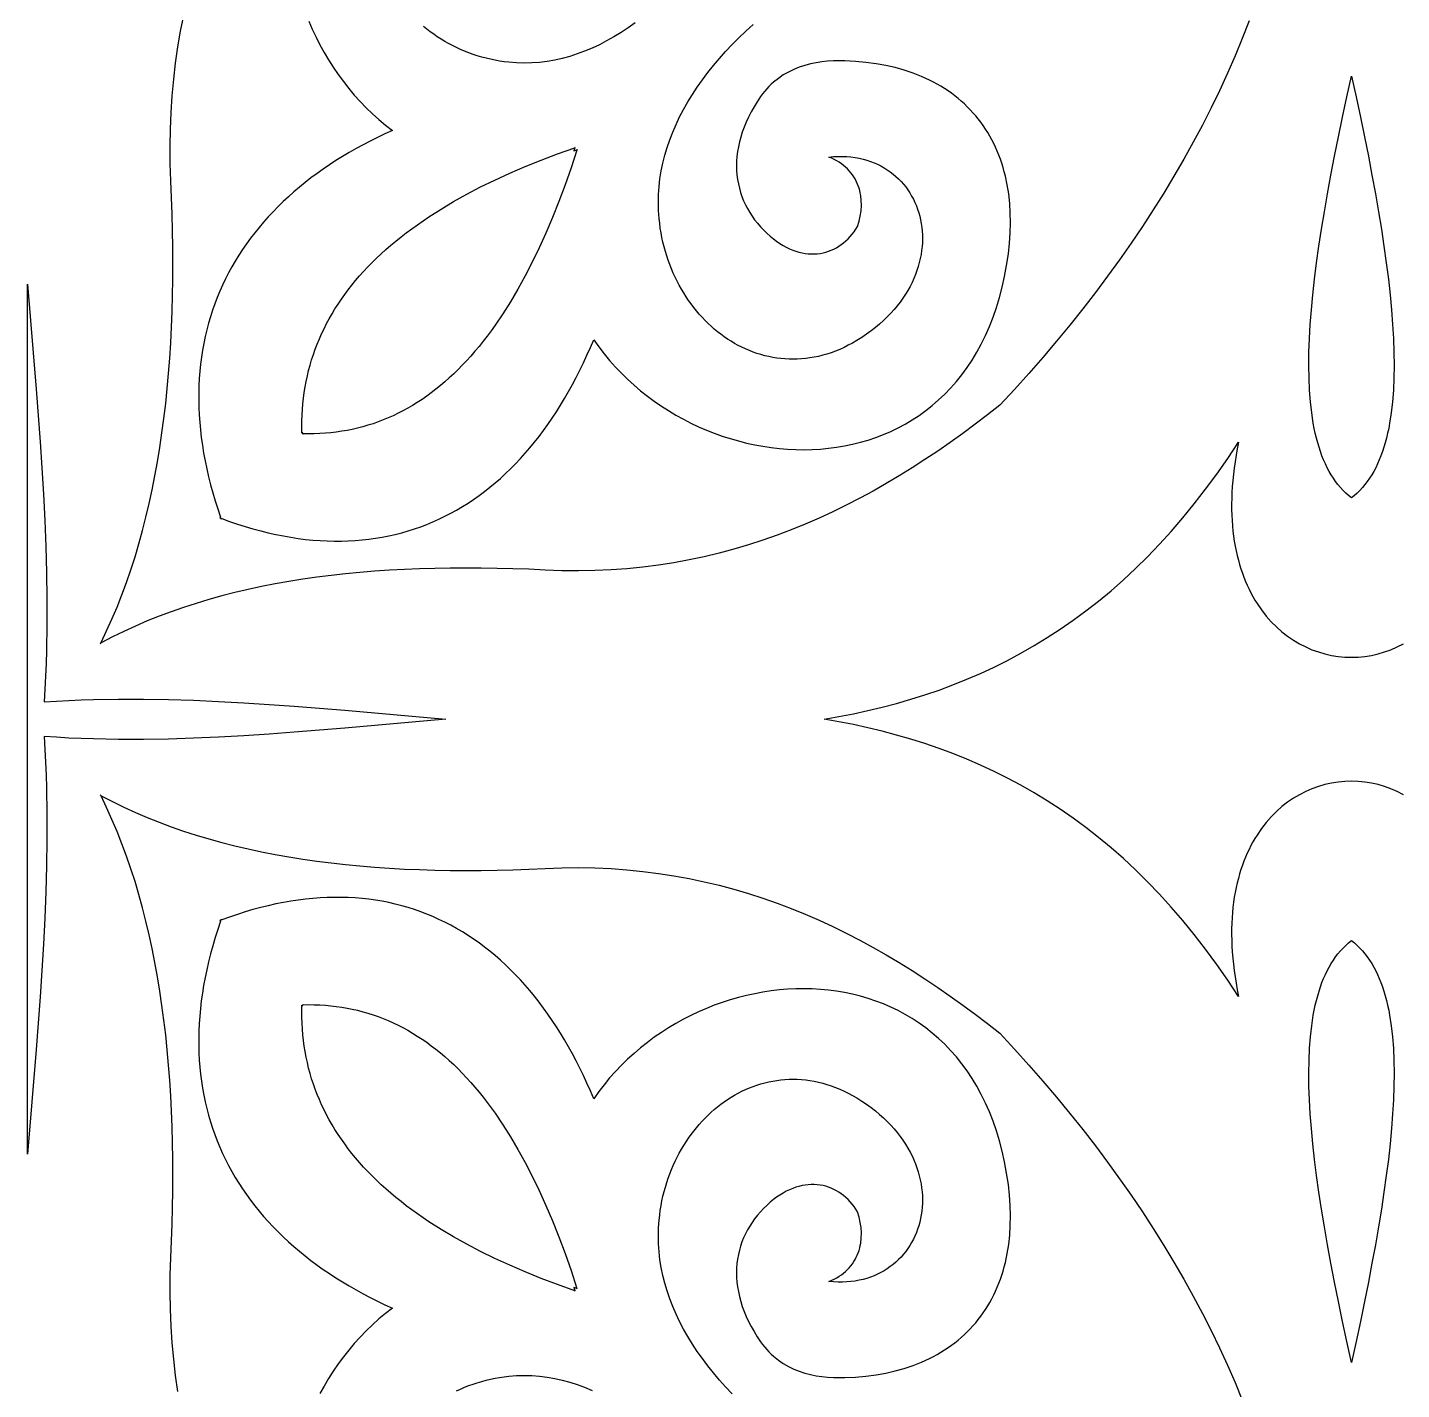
# Model space of a CAD drawing. Extents: x -375 to 375, y -1025 to 1025.
# Drawn here: x -275 to -197.2, y 586.3 to 663.4 of the extents above; entities that cross this region are included whole.
import ezdxf

# ---------------------------------------------------------------- set-up
doc = ezdxf.new("R2010")
doc.units = 0
doc.layers.add('LAYER_1', color=18, linetype='CONTINUOUS')

msp = doc.modelspace()

# ---------------------------------------------------------------- linework, layer by layer
at = {"layer": 'LAYER_1'}
for points in [[(-205.794, 663.817), (-206.183, 662.82), (-206.594, 661.827), (-207.026, 660.84), (-207.479, 659.857), (-207.953, 658.878), (-208.447, 657.905), (-208.962, 656.936), (-209.498, 655.971), (-210.053, 655.011), (-210.63, 654.056), (-211.226, 653.105), (-211.843, 652.158), (-212.48, 651.216), (-213.136, 650.278), (-213.812, 649.345), (-214.508, 648.416), (-215.224, 647.491), (-215.959, 646.571), (-216.714, 645.655), (-217.487, 644.743), (-218.28, 643.835), (-219.092, 642.931), (-219.923, 642.032), (-220.615, 641.488), (-221.313, 640.956), (-222.016, 640.436), (-222.724, 639.928), (-223.438, 639.432), (-224.159, 638.95), (-224.885, 638.482), (-225.618, 638.028), (-226.357, 637.589), (-227.103, 637.165), (-227.856, 636.757), (-228.617, 636.365), (-229.385, 635.99), (-230.16, 635.632), (-230.944, 635.292), (-231.735, 634.97), (-232.535, 634.667), (-233.344, 634.382), (-234.161, 634.118), (-234.987, 633.874), (-235.822, 633.65), (-236.667, 633.447), (-237.521, 633.267), (-238.386, 633.108), (-239.26, 632.972), (-240.144, 632.859), (-241.039, 632.769), (-241.945, 632.704), (-242.861, 632.663), (-243.789, 632.647), (-244.728, 632.657), (-245.678, 632.693), (-246.592, 632.735), (-247.499, 632.767), (-248.399, 632.79), (-249.293, 632.804), (-250.179, 632.809), (-251.058, 632.803), (-251.929, 632.788), (-252.793, 632.762), (-253.649, 632.726), (-254.497, 632.68), (-255.337, 632.623), (-256.168, 632.555), (-256.991, 632.475), (-257.806, 632.384), (-258.612, 632.282), (-259.409, 632.168), (-260.197, 632.042), (-260.976, 631.904), (-261.745, 631.753), (-262.505, 631.59), (-263.256, 631.414), (-263.996, 631.225), (-264.727, 631.022), (-265.447, 630.807), (-266.157, 630.577), (-266.856, 630.334), (-267.545, 630.077), (-268.223, 629.806), (-268.89, 629.52), (-269.546, 629.22), (-270.191, 628.905), (-270.825, 628.575), (-270.88, 628.515), (-270.871, 628.535), (-270.891, 628.526), (-270.833, 628.584), (-270.516, 629.243), (-270.213, 629.914), (-269.925, 630.597), (-269.65, 631.291), (-269.389, 631.996), (-269.142, 632.713), (-268.909, 633.441), (-268.688, 634.179), (-268.481, 634.929), (-268.287, 635.689), (-268.105, 636.459), (-267.936, 637.24), (-267.779, 638.03), (-267.634, 638.831), (-267.501, 639.641), (-267.38, 640.461), (-267.27, 641.29), (-267.172, 642.128), (-267.085, 642.976), (-267.008, 643.832), (-266.943, 644.698), (-266.888, 645.571), (-266.843, 646.454), (-266.809, 647.344), (-266.784, 648.243), (-266.769, 649.149), (-266.764, 650.063), (-266.769, 650.985), (-266.782, 651.915), (-266.804, 652.851), (-266.836, 653.795), (-266.875, 654.745), (-266.91, 655.734), (-266.919, 656.711), (-266.904, 657.676), (-266.865, 658.63), (-266.802, 659.572), (-266.716, 660.503), (-266.607, 661.423), (-266.477, 662.333), (-266.324, 663.232), (-266.15, 664.121)], [(-259.065, 663.796), (-258.868, 663.342), (-258.656, 662.895), (-258.431, 662.455), (-258.193, 662.022), (-257.941, 661.597), (-257.676, 661.18), (-257.397, 660.773), (-257.106, 660.375), (-256.802, 659.988), (-256.486, 659.611), (-256.156, 659.246), (-255.815, 658.892), (-255.461, 658.551), (-255.095, 658.223), (-254.717, 657.909), (-254.328, 657.608), (-254.755, 657.413), (-255.175, 657.212), (-255.587, 657.005), (-255.991, 656.794), (-256.388, 656.577), (-256.776, 656.354), (-257.157, 656.127), (-257.53, 655.894), (-257.894, 655.656), (-258.251, 655.413), (-258.599, 655.165), (-258.94, 654.912), (-259.272, 654.654), (-259.595, 654.391), (-259.911, 654.122), (-260.218, 653.849), (-260.516, 653.571), (-260.806, 653.289), (-261.088, 653.001), (-261.361, 652.709), (-261.625, 652.412), (-261.88, 652.11), (-262.127, 651.804), (-262.365, 651.493), (-262.594, 651.177), (-262.814, 650.857), (-263.026, 650.532), (-263.228, 650.203), (-263.421, 649.869), (-263.605, 649.532), (-263.78, 649.189), (-263.946, 648.843), (-264.102, 648.492), (-264.249, 648.136), (-264.387, 647.777), (-264.515, 647.414), (-264.634, 647.046), (-264.743, 646.674), (-264.843, 646.298), (-264.933, 645.918), (-265.013, 645.534), (-265.084, 645.147), (-265.144, 644.755), (-265.195, 644.359), (-265.236, 643.96), (-265.268, 643.556), (-265.289, 643.149), (-265.3, 642.739), (-265.301, 642.324), (-265.292, 641.906), (-265.272, 641.484), (-265.243, 641.059), (-265.203, 640.63), (-265.152, 640.198), (-265.092, 639.762), (-265.021, 639.322), (-264.939, 638.88), (-264.847, 638.434), (-264.744, 637.984), (-264.63, 637.531), (-264.506, 637.075), (-264.371, 636.616), (-264.225, 636.154), (-264.068, 635.688), (-264.108, 635.647), (-264.09, 635.647), (-264.079, 635.646), (-264.069, 635.653), (-264.065, 635.641), (-264.053, 635.637), (-264.06, 635.627), (-264.06, 635.622), (-264.055, 635.621), (-264.045, 635.629), (-264.042, 635.617), (-264.03, 635.612), (-264.037, 635.602), (-264.036, 635.59), (-264.036, 635.571), (-263.996, 635.613), (-263.549, 635.45), (-263.104, 635.298), (-262.663, 635.158), (-262.225, 635.029), (-261.789, 634.911), (-261.357, 634.803), (-260.929, 634.708), (-260.503, 634.623), (-260.081, 634.549), (-259.662, 634.485), (-259.246, 634.433), (-258.834, 634.392), (-258.425, 634.361), (-258.02, 634.341), (-257.618, 634.331), (-257.22, 634.332), (-256.825, 634.344), (-256.434, 634.366), (-256.046, 634.398), (-255.662, 634.441), (-255.282, 634.494), (-254.905, 634.557), (-254.532, 634.63), (-254.163, 634.714), (-253.798, 634.808), (-253.437, 634.911), (-253.08, 635.025), (-252.726, 635.148), (-252.377, 635.282), (-252.031, 635.425), (-251.69, 635.578), (-251.353, 635.741), (-251.019, 635.913), (-250.69, 636.095), (-250.366, 636.286), (-250.045, 636.487), (-249.729, 636.698), (-249.417, 636.918), (-249.109, 637.147), (-248.806, 637.385), (-248.507, 637.633), (-248.212, 637.889), (-247.922, 638.155), (-247.637, 638.43), (-247.356, 638.714), (-247.079, 639.007), (-246.807, 639.308), (-246.54, 639.619), (-246.278, 639.938), (-246.02, 640.266), (-245.767, 640.603), (-245.519, 640.949), (-245.276, 641.302), (-245.037, 641.665), (-244.803, 642.036), (-244.575, 642.415), (-244.351, 642.803), (-244.132, 643.199), (-243.919, 643.603), (-243.71, 644.016), (-243.507, 644.436), (-243.308, 644.865), (-243.115, 645.301), (-242.927, 645.746), (-242.639, 645.341), (-242.336, 644.948), (-242.021, 644.567), (-241.693, 644.199), (-241.353, 643.844), (-241.002, 643.501), (-240.64, 643.172), (-240.267, 642.856), (-239.885, 642.553), (-239.494, 642.263), (-239.093, 641.987), (-238.685, 641.725), (-238.269, 641.477), (-237.846, 641.243), (-237.416, 641.023), (-236.98, 640.817), (-236.538, 640.626), (-236.092, 640.45), (-235.641, 640.288), (-235.187, 640.141), (-234.728, 640.009), (-234.267, 639.892), (-233.804, 639.791), (-233.339, 639.705), (-232.873, 639.635), (-232.406, 639.58), (-231.939, 639.542), (-231.472, 639.519), (-231.006, 639.513), (-230.542, 639.523), (-230.079, 639.549), (-229.62, 639.592), (-229.163, 639.652), (-228.709, 639.729), (-228.26, 639.822), (-227.816, 639.933), (-227.377, 640.062), (-226.943, 640.208), (-226.516, 640.371), (-226.095, 640.552), (-225.682, 640.751), (-225.277, 640.969), (-224.88, 641.204), (-224.492, 641.458), (-224.113, 641.73), (-223.745, 642.021), (-223.387, 642.331), (-223.04, 642.659), (-222.705, 643.007), (-222.382, 643.374), (-222.072, 643.76), (-221.775, 644.166), (-221.491, 644.591), (-221.222, 645.036), (-220.968, 645.501), (-220.729, 645.987), (-220.506, 646.492), (-220.3, 647.018), (-220.11, 647.564), (-219.938, 648.131), (-219.784, 648.719), (-219.649, 649.327), (-219.533, 649.957), (-219.436, 650.608), (-219.371, 651.208), (-219.33, 651.795), (-219.315, 652.368), (-219.325, 652.928), (-219.359, 653.473), (-219.417, 654.004), (-219.5, 654.52), (-219.606, 655.021), (-219.668, 655.265), (-219.736, 655.506), (-219.81, 655.742), (-219.889, 655.975), (-219.975, 656.203), (-220.066, 656.427), (-220.163, 656.647), (-220.265, 656.863), (-220.373, 657.075), (-220.487, 657.282), (-220.607, 657.485), (-220.732, 657.684), (-220.862, 657.878), (-220.998, 658.068), (-221.14, 658.253), (-221.287, 658.434), (-221.439, 658.61), (-221.597, 658.781), (-221.76, 658.948), (-221.929, 659.11), (-222.103, 659.267), (-222.282, 659.42), (-222.467, 659.567), (-222.656, 659.71), (-222.851, 659.847), (-223.051, 659.98), (-223.256, 660.107), (-223.466, 660.23), (-223.682, 660.347), (-223.902, 660.459), (-224.358, 660.668), (-224.833, 660.855), (-225.329, 661.021), (-225.843, 661.165), (-226.377, 661.287), (-226.93, 661.385), (-227.501, 661.461), (-228.09, 661.514), (-228.698, 661.543), (-229.023, 661.549), (-229.349, 661.542), (-229.676, 661.523), (-230.003, 661.488), (-230.329, 661.439), (-230.652, 661.372), (-230.971, 661.287), (-231.285, 661.184), (-231.593, 661.06), (-231.893, 660.914), (-232.184, 660.746), (-232.466, 660.554), (-232.737, 660.337), (-232.868, 660.218), (-232.995, 660.093), (-233.12, 659.962), (-233.24, 659.823), (-233.357, 659.677), (-233.471, 659.524), (-233.665, 659.232), (-233.844, 658.942), (-234.007, 658.653), (-234.155, 658.365), (-234.288, 658.079), (-234.406, 657.794), (-234.509, 657.511), (-234.597, 657.231), (-234.672, 656.952), (-234.732, 656.676), (-234.778, 656.402), (-234.811, 656.132), (-234.83, 655.864), (-234.836, 655.6), (-234.829, 655.339), (-234.809, 655.081), (-234.777, 654.828), (-234.732, 654.578), (-234.675, 654.333), (-234.606, 654.091), (-234.525, 653.855), (-234.433, 653.623), (-234.33, 653.397), (-234.215, 653.175), (-234.09, 652.959), (-233.954, 652.748), (-233.807, 652.543), (-233.65, 652.344), (-233.483, 652.151), (-233.307, 651.965), (-233.12, 651.785), (-232.925, 651.611), (-232.743, 651.462), (-232.561, 651.326), (-232.379, 651.202), (-232.197, 651.09), (-232.016, 650.991), (-231.835, 650.903), (-231.654, 650.827), (-231.475, 650.762), (-231.296, 650.709), (-231.12, 650.667), (-230.944, 650.635), (-230.77, 650.615), (-230.599, 650.605), (-230.429, 650.605), (-230.262, 650.615), (-230.097, 650.636), (-229.935, 650.666), (-229.777, 650.706), (-229.621, 650.755), (-229.469, 650.813), (-229.32, 650.88), (-229.175, 650.956), (-229.034, 651.041), (-228.898, 651.134), (-228.766, 651.235), (-228.638, 651.344), (-228.516, 651.462), (-228.398, 651.586), (-228.286, 651.719), (-228.179, 651.858), (-228.078, 652.005), (-227.982, 652.158), (-227.891, 652.454), (-227.823, 652.752), (-227.779, 653.05), (-227.761, 653.345), (-227.768, 653.636), (-227.8, 653.922), (-227.825, 654.062), (-227.858, 654.201), (-227.896, 654.337), (-227.942, 654.47), (-227.994, 654.601), (-228.052, 654.729), (-228.118, 654.854), (-228.19, 654.976), (-228.269, 655.094), (-228.355, 655.208), (-228.448, 655.318), (-228.547, 655.425), (-228.654, 655.526), (-228.768, 655.623), (-228.889, 655.716), (-229.017, 655.803), (-229.152, 655.885), (-229.294, 655.961), (-229.444, 656.032), (-229.601, 656.097), (-229.34, 656.12), (-229.085, 656.132), (-228.835, 656.133), (-228.59, 656.123), (-228.352, 656.103), (-228.118, 656.072), (-227.891, 656.031), (-227.67, 655.981), (-227.454, 655.921), (-227.245, 655.852), (-227.042, 655.774), (-226.845, 655.687), (-226.655, 655.592), (-226.471, 655.489), (-226.294, 655.378), (-226.124, 655.259), (-225.96, 655.132), (-225.804, 654.999), (-225.655, 654.859), (-225.513, 654.712), (-225.378, 654.559), (-225.25, 654.4), (-225.131, 654.235), (-225.018, 654.064), (-224.914, 653.888), (-224.817, 653.708), (-224.728, 653.522), (-224.648, 653.332), (-224.575, 653.137), (-224.511, 652.939), (-224.455, 652.737), (-224.408, 652.532), (-224.369, 652.323), (-224.339, 652.111), (-224.318, 651.897), (-224.306, 651.68), (-224.302, 651.461), (-224.308, 651.241), (-224.323, 651.018), (-224.348, 650.795), (-224.382, 650.57), (-224.425, 650.344), (-224.479, 650.118), (-224.541, 649.891), (-224.614, 649.665), (-224.697, 649.438), (-224.79, 649.213), (-224.893, 648.987), (-225.007, 648.763), (-225.131, 648.54), (-225.265, 648.319), (-225.41, 648.099), (-225.566, 647.882), (-225.733, 647.666), (-225.91, 647.454), (-226.099, 647.244), (-226.299, 647.037), (-226.51, 646.834), (-226.733, 646.634), (-226.967, 646.438), (-227.212, 646.246), (-227.47, 646.059), (-227.739, 645.876), (-228.02, 645.698), (-228.261, 645.558), (-228.503, 645.428), (-228.745, 645.309), (-228.987, 645.2), (-229.229, 645.101), (-229.471, 645.011), (-229.713, 644.932), (-229.954, 644.862), (-230.195, 644.802), (-230.436, 644.752), (-230.675, 644.711), (-230.914, 644.679), (-231.153, 644.656), (-231.39, 644.642), (-231.626, 644.637), (-231.86, 644.64), (-232.093, 644.653), (-232.325, 644.673), (-232.555, 644.702), (-232.783, 644.739), (-233.009, 644.785), (-233.234, 644.838), (-233.456, 644.899), (-233.676, 644.968), (-233.893, 645.044), (-234.108, 645.128), (-234.321, 645.22), (-234.53, 645.318), (-234.737, 645.424), (-234.941, 645.536), (-235.141, 645.656), (-235.339, 645.782), (-235.533, 645.914), (-235.723, 646.053), (-235.91, 646.199), (-236.094, 646.351), (-236.273, 646.508), (-236.448, 646.672), (-236.62, 646.842), (-236.787, 647.017), (-236.95, 647.198), (-237.108, 647.384), (-237.262, 647.576), (-237.411, 647.773), (-237.555, 647.975), (-237.694, 648.182), (-237.828, 648.394), (-237.957, 648.611), (-238.081, 648.832), (-238.199, 649.057), (-238.312, 649.287), (-238.419, 649.522), (-238.52, 649.76), (-238.616, 650.002), (-238.705, 650.248), (-238.788, 650.498), (-238.865, 650.751), (-238.936, 651.008), (-239, 651.269), (-239.057, 651.532), (-239.107, 651.799), (-239.151, 652.068), (-239.188, 652.341), (-239.217, 652.616), (-239.251, 653.068), (-239.263, 653.519), (-239.253, 653.969), (-239.223, 654.418), (-239.172, 654.866), (-239.1, 655.312), (-239.008, 655.756), (-238.897, 656.198), (-238.766, 656.638), (-238.616, 657.076), (-238.448, 657.511), (-238.261, 657.944), (-238.056, 658.374), (-237.833, 658.8), (-237.593, 659.223), (-237.336, 659.643), (-237.062, 660.059), (-236.771, 660.471), (-236.465, 660.879), (-236.143, 661.283), (-235.806, 661.682), (-235.453, 662.077), (-235.086, 662.467), (-234.705, 662.852), (-234.309, 663.231), (-233.9, 663.606)], [(-240.571, 663.71), (-240.971, 663.425), (-241.375, 663.158), (-241.781, 662.908), (-242.191, 662.676), (-242.604, 662.463), (-243.02, 662.268), (-243.438, 662.093), (-243.859, 661.937), (-244.282, 661.801), (-244.707, 661.685), (-245.134, 661.59), (-245.563, 661.515), (-245.993, 661.462), (-246.425, 661.43), (-246.858, 661.42), (-247.291, 661.433), (-247.726, 661.468), (-247.99, 661.499), (-248.252, 661.537), (-248.511, 661.582), (-248.767, 661.635), (-249.02, 661.694), (-249.271, 661.761), (-249.518, 661.834), (-249.761, 661.914), (-250.001, 662.001), (-250.238, 662.094), (-250.471, 662.193), (-250.7, 662.298), (-250.925, 662.409), (-251.146, 662.527), (-251.363, 662.65), (-251.575, 662.779), (-251.784, 662.913), (-251.987, 663.052), (-252.186, 663.197), (-252.38, 663.347), (-252.57, 663.502)], [(-197.058, 619.964), (-197.407, 620.143), (-197.764, 620.297), (-198.127, 620.428), (-198.495, 620.536), (-198.868, 620.619), (-199.243, 620.679), (-199.621, 620.714), (-200, 620.726), (-200.379, 620.714), (-200.757, 620.679), (-201.132, 620.619), (-201.505, 620.536), (-201.873, 620.428), (-202.236, 620.297), (-202.593, 620.143), (-202.942, 619.964), (-203.283, 619.761), (-203.614, 619.535), (-203.935, 619.285), (-204.245, 619.011), (-204.542, 618.713), (-204.825, 618.392), (-205.093, 618.046), (-205.346, 617.677), (-205.466, 617.484), (-205.582, 617.284), (-205.694, 617.079), (-205.8, 616.867), (-205.902, 616.65), (-206, 616.427), (-206.092, 616.197), (-206.179, 615.962), (-206.261, 615.721), (-206.337, 615.474), (-206.408, 615.221), (-206.474, 614.962), (-206.533, 614.696), (-206.587, 614.426), (-206.635, 614.149), (-206.676, 613.866), (-206.711, 613.577), (-206.74, 613.282), (-206.762, 612.981), (-206.778, 612.675), (-206.787, 612.362), (-206.788, 612.043), (-206.783, 611.719), (-206.771, 611.388), (-206.751, 611.051), (-206.724, 610.709), (-206.689, 610.361), (-206.646, 610.006), (-206.595, 609.646), (-206.537, 609.28), (-206.47, 608.907), (-206.395, 608.529), (-207.008, 609.456), (-207.63, 610.35), (-208.261, 611.21), (-208.901, 612.037), (-209.55, 612.832), (-210.207, 613.595), (-210.873, 614.327), (-211.548, 615.029), (-212.231, 615.701), (-212.922, 616.343), (-213.621, 616.957), (-214.327, 617.543), (-215.042, 618.101), (-215.764, 618.632), (-216.493, 619.136), (-217.23, 619.615), (-217.973, 620.068), (-218.724, 620.497), (-219.481, 620.902), (-220.245, 621.283), (-221.015, 621.642), (-221.792, 621.978), (-222.575, 622.292), (-223.364, 622.585), (-224.159, 622.857), (-224.96, 623.11), (-225.766, 623.343), (-226.578, 623.557), (-227.395, 623.753), (-228.217, 623.932), (-229.044, 624.093), (-229.876, 624.239), (-229.044, 624.385), (-228.217, 624.546), (-227.395, 624.725), (-226.578, 624.921), (-225.766, 625.135), (-224.96, 625.368), (-224.159, 625.621), (-223.364, 625.893), (-222.575, 626.186), (-221.792, 626.501), (-221.015, 626.837), (-220.245, 627.195), (-219.481, 627.576), (-218.724, 627.981), (-217.973, 628.41), (-217.23, 628.863), (-216.493, 629.342), (-215.764, 629.847), (-215.042, 630.378), (-214.327, 630.936), (-213.621, 631.521), (-212.922, 632.135), (-212.231, 632.777), (-211.548, 633.449), (-210.873, 634.151), (-210.207, 634.883), (-209.55, 635.646), (-208.901, 636.441), (-208.261, 637.268), (-207.63, 638.128), (-207.008, 639.022), (-206.395, 639.949), (-206.47, 639.571), (-206.537, 639.199), (-206.595, 638.832), (-206.646, 638.472), (-206.689, 638.118), (-206.724, 637.769), (-206.751, 637.427), (-206.771, 637.09), (-206.783, 636.76), (-206.788, 636.435), (-206.787, 636.116), (-206.778, 635.804), (-206.762, 635.497), (-206.74, 635.196), (-206.711, 634.901), (-206.676, 634.612), (-206.635, 634.33), (-206.587, 634.053), (-206.533, 633.782), (-206.474, 633.517), (-206.408, 633.258), (-206.337, 633.004), (-206.261, 632.757), (-206.179, 632.516), (-206.092, 632.281), (-206, 632.052), (-205.902, 631.828), (-205.8, 631.611), (-205.694, 631.399), (-205.582, 631.194), (-205.466, 630.994), (-205.346, 630.801), (-205.093, 630.432), (-204.825, 630.086), (-204.542, 629.765), (-204.245, 629.467), (-203.935, 629.193), (-203.614, 628.943), (-203.283, 628.717), (-202.942, 628.514), (-202.593, 628.336), (-202.236, 628.181), (-201.873, 628.05), (-201.505, 627.943), (-201.132, 627.859), (-200.757, 627.8), (-200.379, 627.764), (-200, 627.752), (-199.621, 627.764), (-199.243, 627.8), (-198.868, 627.859), (-198.495, 627.943), (-198.127, 628.05), (-197.764, 628.181), (-197.407, 628.336), (-197.058, 628.514)], [(-266.477, 586.145), (-266.607, 587.055), (-266.716, 587.975), (-266.802, 588.906), (-266.865, 589.848), (-266.904, 590.802), (-266.919, 591.767), (-266.91, 592.744), (-266.875, 593.733), (-266.836, 594.683), (-266.804, 595.627), (-266.782, 596.564), (-266.769, 597.493), (-266.764, 598.415), (-266.769, 599.329), (-266.784, 600.235), (-266.809, 601.134), (-266.843, 602.024), (-266.888, 602.907), (-266.943, 603.78), (-267.008, 604.646), (-267.085, 605.502), (-267.172, 606.35), (-267.27, 607.188), (-267.38, 608.017), (-267.501, 608.837), (-267.634, 609.647), (-267.779, 610.448), (-267.936, 611.239), (-268.105, 612.019), (-268.287, 612.79), (-268.481, 613.549), (-268.688, 614.299), (-268.909, 615.037), (-269.142, 615.765), (-269.389, 616.482), (-269.65, 617.187), (-269.925, 617.881), (-270.213, 618.564), (-270.516, 619.235), (-270.833, 619.894), (-270.891, 619.952), (-270.871, 619.943), (-270.88, 619.963), (-270.825, 619.903), (-270.191, 619.573), (-269.546, 619.258), (-268.89, 618.958), (-268.223, 618.672), (-267.545, 618.401), (-266.856, 618.144), (-266.157, 617.901), (-265.447, 617.672), (-264.727, 617.456), (-263.996, 617.254), (-263.256, 617.065), (-262.505, 616.889), (-261.745, 616.725), (-260.976, 616.575), (-260.197, 616.436), (-259.409, 616.31), (-258.612, 616.196), (-257.806, 616.094), (-256.991, 616.003), (-256.168, 615.924), (-255.337, 615.855), (-254.497, 615.798), (-253.649, 615.752), (-252.793, 615.716), (-251.929, 615.69), (-251.058, 615.675), (-250.179, 615.67), (-249.293, 615.674), (-248.399, 615.688), (-247.499, 615.711), (-246.592, 615.744), (-245.678, 615.785), (-244.728, 615.821), (-243.789, 615.831), (-242.861, 615.815), (-241.945, 615.774), (-241.039, 615.709), (-240.144, 615.62), (-239.26, 615.506), (-238.386, 615.37), (-237.521, 615.212), (-236.667, 615.031), (-235.822, 614.828), (-234.987, 614.605), (-234.161, 614.36), (-233.344, 614.096), (-232.535, 613.812), (-231.735, 613.508), (-230.944, 613.186), (-230.16, 612.846), (-229.385, 612.488), (-228.617, 612.113), (-227.856, 611.721), (-227.103, 611.313), (-226.357, 610.889), (-225.618, 610.45), (-224.885, 609.996), (-224.159, 609.528), (-223.438, 609.046), (-222.724, 608.55), (-222.016, 608.042), (-221.313, 607.522), (-220.615, 606.99), (-219.923, 606.446), (-219.092, 605.547), (-218.28, 604.643), (-217.487, 603.735), (-216.714, 602.823), (-215.959, 601.907), (-215.224, 600.987), (-214.508, 600.062), (-213.812, 599.133), (-213.136, 598.2), (-212.48, 597.262), (-211.843, 596.32), (-211.226, 595.373), (-210.63, 594.422), (-210.053, 593.467), (-209.498, 592.507), (-208.962, 591.542), (-208.447, 590.573), (-207.953, 589.6), (-207.479, 588.621), (-207.026, 587.638), (-206.594, 586.651), (-206.183, 585.658)], [(-235.086, 586.011), (-235.453, 586.401), (-235.806, 586.796), (-236.143, 587.195), (-236.465, 587.599), (-236.771, 588.007), (-237.062, 588.419), (-237.336, 588.835), (-237.593, 589.255), (-237.833, 589.678), (-238.056, 590.105), (-238.261, 590.534), (-238.448, 590.967), (-238.616, 591.402), (-238.766, 591.84), (-238.897, 592.28), (-239.008, 592.722), (-239.1, 593.166), (-239.172, 593.612), (-239.223, 594.06), (-239.253, 594.509), (-239.263, 594.959), (-239.251, 595.41), (-239.217, 595.862), (-239.188, 596.138), (-239.151, 596.41), (-239.107, 596.679), (-239.057, 596.946), (-239, 597.21), (-238.936, 597.47), (-238.865, 597.727), (-238.788, 597.98), (-238.705, 598.23), (-238.616, 598.476), (-238.52, 598.718), (-238.419, 598.957), (-238.312, 599.191), (-238.199, 599.421), (-238.081, 599.646), (-237.957, 599.868), (-237.828, 600.084), (-237.694, 600.296), (-237.555, 600.503), (-237.411, 600.705), (-237.262, 600.902), (-237.108, 601.094), (-236.95, 601.28), (-236.787, 601.461), (-236.62, 601.636), (-236.448, 601.806), (-236.273, 601.97), (-236.094, 602.128), (-235.91, 602.279), (-235.723, 602.425), (-235.533, 602.564), (-235.339, 602.697), (-235.141, 602.823), (-234.941, 602.942), (-234.737, 603.055), (-234.53, 603.16), (-234.321, 603.259), (-234.108, 603.35), (-233.893, 603.434), (-233.676, 603.51), (-233.456, 603.579), (-233.234, 603.64), (-233.009, 603.693), (-232.783, 603.739), (-232.555, 603.776), (-232.325, 603.805), (-232.093, 603.826), (-231.86, 603.838), (-231.626, 603.841), (-231.39, 603.836), (-231.153, 603.822), (-230.914, 603.799), (-230.675, 603.767), (-230.436, 603.726), (-230.195, 603.676), (-229.954, 603.616), (-229.713, 603.546), (-229.471, 603.467), (-229.229, 603.378), (-228.987, 603.279), (-228.745, 603.169), (-228.503, 603.05), (-228.261, 602.92), (-228.02, 602.78), (-227.739, 602.602), (-227.47, 602.419), (-227.212, 602.232), (-226.967, 602.04), (-226.733, 601.844), (-226.51, 601.644), (-226.299, 601.441), (-226.099, 601.234), (-225.91, 601.024), (-225.733, 600.812), (-225.566, 600.596), (-225.41, 600.379), (-225.265, 600.159), (-225.131, 599.938), (-225.007, 599.715), (-224.893, 599.491), (-224.79, 599.266), (-224.697, 599.04), (-224.614, 598.813), (-224.541, 598.587), (-224.479, 598.36), (-224.425, 598.134), (-224.382, 597.908), (-224.348, 597.684), (-224.323, 597.46), (-224.308, 597.238), (-224.302, 597.017), (-224.306, 596.798), (-224.318, 596.581), (-224.339, 596.367), (-224.369, 596.155), (-224.408, 595.947), (-224.455, 595.741), (-224.511, 595.539), (-224.575, 595.341), (-224.648, 595.146), (-224.728, 594.956), (-224.817, 594.771), (-224.914, 594.59), (-225.018, 594.414), (-225.131, 594.243), (-225.25, 594.078), (-225.378, 593.919), (-225.513, 593.766), (-225.655, 593.619), (-225.804, 593.479), (-225.96, 593.346), (-226.124, 593.219), (-226.294, 593.101), (-226.471, 592.989), (-226.655, 592.886), (-226.845, 592.791), (-227.042, 592.704), (-227.245, 592.626), (-227.454, 592.557), (-227.67, 592.497), (-227.891, 592.447), (-228.118, 592.406), (-228.352, 592.375), (-228.59, 592.355), (-228.835, 592.345), (-229.085, 592.346), (-229.34, 592.358), (-229.601, 592.381), (-229.444, 592.446), (-229.294, 592.517), (-229.152, 592.593), (-229.017, 592.675), (-228.889, 592.762), (-228.768, 592.855), (-228.654, 592.952), (-228.547, 593.054), (-228.448, 593.16), (-228.355, 593.27), (-228.269, 593.384), (-228.19, 593.502), (-228.118, 593.624), (-228.052, 593.749), (-227.994, 593.877), (-227.942, 594.008), (-227.896, 594.141), (-227.858, 594.277), (-227.825, 594.416), (-227.8, 594.556), (-227.768, 594.842), (-227.761, 595.133), (-227.779, 595.429), (-227.823, 595.726), (-227.891, 596.024), (-227.982, 596.32), (-228.078, 596.474), (-228.179, 596.62), (-228.286, 596.76), (-228.398, 596.892), (-228.516, 597.017), (-228.638, 597.134), (-228.766, 597.243), (-228.898, 597.344), (-229.034, 597.437), (-229.175, 597.522), (-229.32, 597.598), (-229.469, 597.665), (-229.621, 597.723), (-229.777, 597.772), (-229.935, 597.812), (-230.097, 597.842), (-230.262, 597.863), (-230.429, 597.873), (-230.599, 597.873), (-230.77, 597.863), (-230.944, 597.843), (-231.12, 597.811), (-231.296, 597.769), (-231.475, 597.716), (-231.654, 597.651), (-231.835, 597.575), (-232.016, 597.488), (-232.197, 597.388), (-232.379, 597.276), (-232.561, 597.152), (-232.743, 597.016), (-232.925, 596.867), (-233.12, 596.693), (-233.307, 596.513), (-233.483, 596.327), (-233.65, 596.134), (-233.807, 595.935), (-233.954, 595.73), (-234.09, 595.519), (-234.215, 595.303), (-234.33, 595.082), (-234.433, 594.855), (-234.525, 594.623), (-234.606, 594.387), (-234.675, 594.146), (-234.732, 593.9), (-234.777, 593.651), (-234.809, 593.397), (-234.829, 593.14), (-234.836, 592.878), (-234.83, 592.614), (-234.811, 592.346), (-234.778, 592.076), (-234.732, 591.802), (-234.672, 591.526), (-234.597, 591.248), (-234.509, 590.967), (-234.406, 590.684), (-234.288, 590.399), (-234.155, 590.113), (-234.007, 589.825), (-233.844, 589.536), (-233.665, 589.246), (-233.471, 588.955), (-233.357, 588.801), (-233.24, 588.655), (-233.12, 588.517), (-232.995, 588.385), (-232.868, 588.26), (-232.737, 588.141), (-232.466, 587.924), (-232.184, 587.732), (-231.893, 587.564), (-231.593, 587.419), (-231.285, 587.294), (-230.971, 587.191), (-230.652, 587.106), (-230.329, 587.04), (-230.003, 586.99), (-229.676, 586.956), (-229.349, 586.936), (-229.023, 586.93), (-228.698, 586.935), (-228.09, 586.964), (-227.501, 587.017), (-226.93, 587.093), (-226.377, 587.192), (-225.843, 587.313), (-225.329, 587.457), (-224.833, 587.623), (-224.358, 587.81), (-223.902, 588.019), (-223.682, 588.131), (-223.466, 588.248), (-223.256, 588.371), (-223.051, 588.498), (-222.851, 588.631), (-222.656, 588.769), (-222.467, 588.911), (-222.282, 589.059), (-222.103, 589.211), (-221.929, 589.368), (-221.76, 589.53), (-221.597, 589.697), (-221.439, 589.868), (-221.287, 590.044), (-221.14, 590.225), (-220.998, 590.41), (-220.862, 590.6), (-220.732, 590.794), (-220.607, 590.993), (-220.487, 591.196), (-220.373, 591.403), (-220.265, 591.615), (-220.163, 591.831), (-220.066, 592.051), (-219.975, 592.275), (-219.889, 592.504), (-219.81, 592.736), (-219.736, 592.973), (-219.668, 593.213), (-219.606, 593.458), (-219.5, 593.958), (-219.417, 594.474), (-219.359, 595.005), (-219.325, 595.55), (-219.315, 596.11), (-219.33, 596.683), (-219.371, 597.27), (-219.436, 597.87), (-219.533, 598.521), (-219.649, 599.151), (-219.784, 599.76), (-219.938, 600.347), (-220.11, 600.914), (-220.3, 601.46), (-220.506, 601.986), (-220.729, 602.492), (-220.968, 602.977), (-221.222, 603.442), (-221.491, 603.887), (-221.775, 604.312), (-222.072, 604.718), (-222.382, 605.104), (-222.705, 605.471), (-223.04, 605.819), (-223.387, 606.148), (-223.745, 606.457), (-224.113, 606.748), (-224.492, 607.02), (-224.88, 607.274), (-225.277, 607.509), (-225.682, 607.727), (-226.095, 607.926), (-226.516, 608.107), (-226.943, 608.271), (-227.377, 608.416), (-227.816, 608.545), (-228.26, 608.656), (-228.709, 608.749), (-229.163, 608.826), (-229.62, 608.886), (-230.079, 608.929), (-230.542, 608.956), (-231.006, 608.965), (-231.472, 608.959), (-231.939, 608.937), (-232.406, 608.898), (-232.873, 608.843), (-233.339, 608.773), (-233.804, 608.687), (-234.267, 608.586), (-234.728, 608.469), (-235.187, 608.337), (-235.641, 608.19), (-236.092, 608.029), (-236.538, 607.852), (-236.98, 607.661), (-237.416, 607.455), (-237.846, 607.235), (-238.269, 607.001), (-238.685, 606.753), (-239.093, 606.491), (-239.494, 606.215), (-239.885, 605.925), (-240.267, 605.623), (-240.64, 605.306), (-241.002, 604.977), (-241.353, 604.635), (-241.693, 604.279), (-242.021, 603.911), (-242.336, 603.531), (-242.639, 603.137), (-242.927, 602.732), (-243.115, 603.177), (-243.308, 603.613), (-243.507, 604.042), (-243.71, 604.463), (-243.919, 604.875), (-244.132, 605.279), (-244.351, 605.675), (-244.575, 606.063), (-244.803, 606.442), (-245.037, 606.813), (-245.276, 607.176), (-245.519, 607.53), (-245.767, 607.875), (-246.02, 608.212), (-246.278, 608.54), (-246.54, 608.859), (-246.807, 609.17), (-247.079, 609.471), (-247.356, 609.764), (-247.637, 610.048), (-247.922, 610.323), (-248.212, 610.589), (-248.507, 610.846), (-248.806, 611.093), (-249.109, 611.332), (-249.417, 611.561), (-249.729, 611.78), (-250.045, 611.991), (-250.366, 612.192), (-250.69, 612.383), (-251.019, 612.565), (-251.353, 612.737), (-251.69, 612.9), (-252.031, 613.053), (-252.377, 613.196), (-252.726, 613.33), (-253.08, 613.453), (-253.437, 613.567), (-253.798, 613.671), (-254.163, 613.764), (-254.532, 613.848), (-254.905, 613.921), (-255.282, 613.984), (-255.662, 614.037), (-256.046, 614.08), (-256.434, 614.113), (-256.825, 614.135), (-257.22, 614.146), (-257.618, 614.147), (-258.02, 614.138), (-258.425, 614.117), (-258.834, 614.087), (-259.246, 614.045), (-259.662, 613.993), (-260.081, 613.93), (-260.503, 613.856), (-260.929, 613.771), (-261.357, 613.675), (-261.789, 613.568), (-262.225, 613.45), (-262.663, 613.32), (-263.104, 613.18), (-263.549, 613.028), (-263.996, 612.865), (-264.036, 612.907), (-264.036, 612.888), (-264.037, 612.876), (-264.03, 612.866), (-264.042, 612.861), (-264.045, 612.849), (-264.055, 612.857), (-264.06, 612.856), (-264.06, 612.851), (-264.053, 612.841), (-264.065, 612.837), (-264.069, 612.825), (-264.079, 612.832), (-264.09, 612.831), (-264.108, 612.831), (-264.068, 612.79), (-264.225, 612.324), (-264.371, 611.862), (-264.506, 611.403), (-264.63, 610.947), (-264.744, 610.494), (-264.847, 610.045), (-264.939, 609.599), (-265.021, 609.156), (-265.092, 608.716), (-265.152, 608.281), (-265.203, 607.848), (-265.243, 607.419), (-265.272, 606.994), (-265.292, 606.572), (-265.301, 606.154), (-265.3, 605.74), (-265.289, 605.329), (-265.268, 604.922), (-265.236, 604.518), (-265.195, 604.119), (-265.144, 603.723), (-265.084, 603.332), (-265.013, 602.944), (-264.933, 602.56), (-264.843, 602.18), (-264.743, 601.804), (-264.634, 601.432), (-264.515, 601.065), (-264.387, 600.701), (-264.249, 600.342), (-264.102, 599.986), (-263.946, 599.636), (-263.78, 599.289), (-263.605, 598.947), (-263.421, 598.609), (-263.228, 598.275), (-263.026, 597.946), (-262.814, 597.621), (-262.594, 597.301), (-262.365, 596.986), (-262.127, 596.675), (-261.88, 596.368), (-261.625, 596.066), (-261.361, 595.769), (-261.088, 595.477), (-260.806, 595.189), (-260.516, 594.907), (-260.218, 594.629), (-259.911, 594.356), (-259.595, 594.088), (-259.272, 593.824), (-258.94, 593.566), (-258.599, 593.313), (-258.251, 593.065), (-257.894, 592.822), (-257.53, 592.584), (-257.157, 592.351), (-256.776, 592.124), (-256.388, 591.901), (-255.991, 591.684), (-255.587, 591.473), (-255.175, 591.266), (-254.755, 591.065), (-254.328, 590.87), (-254.717, 590.57), (-255.095, 590.255), (-255.461, 589.927), (-255.815, 589.586), (-256.156, 589.232), (-256.486, 588.867), (-256.802, 588.49), (-257.106, 588.103), (-257.397, 587.705), (-257.676, 587.298), (-257.941, 586.881), (-258.193, 586.456), (-258.431, 586.023)], [(-250.7, 586.18), (-250.471, 586.285), (-250.238, 586.385), (-250.001, 586.478), (-249.761, 586.564), (-249.518, 586.644), (-249.271, 586.717), (-249.02, 586.784), (-248.767, 586.843), (-248.511, 586.896), (-248.252, 586.941), (-247.99, 586.979), (-247.726, 587.01), (-247.291, 587.045), (-246.858, 587.058), (-246.425, 587.048), (-245.993, 587.016), (-245.563, 586.963), (-245.134, 586.889), (-244.707, 586.793), (-244.282, 586.677), (-243.859, 586.541), (-243.438, 586.385), (-243.02, 586.21)]]:
    msp.add_lwpolyline(points, dxfattribs=at)
for points in [[(-199.742, 659.509), (-199.496, 658.36), (-199.263, 657.237), (-199.043, 656.139), (-198.837, 655.067), (-198.645, 654.02), (-198.467, 652.999), (-198.305, 652.005), (-198.157, 651.037), (-198.026, 650.097), (-197.911, 649.183), (-197.813, 648.297), (-197.731, 647.439), (-197.667, 646.608), (-197.621, 645.806), (-197.594, 645.033), (-197.585, 644.289), (-197.596, 643.573), (-197.626, 642.887), (-197.676, 642.231), (-197.747, 641.605), (-197.839, 641.009), (-197.892, 640.723), (-197.952, 640.444), (-198.016, 640.173), (-198.086, 639.909), (-198.162, 639.654), (-198.243, 639.406), (-198.33, 639.166), (-198.423, 638.934), (-198.522, 638.71), (-198.626, 638.493), (-198.736, 638.285), (-198.852, 638.085), (-198.974, 637.893), (-199.102, 637.709), (-199.236, 637.533), (-199.376, 637.365), (-199.523, 637.206), (-199.676, 637.054), (-199.835, 636.911), (-200, 636.777), (-200.165, 636.911), (-200.324, 637.054), (-200.477, 637.206), (-200.624, 637.365), (-200.764, 637.533), (-200.898, 637.709), (-201.026, 637.893), (-201.148, 638.085), (-201.264, 638.285), (-201.374, 638.493), (-201.478, 638.71), (-201.577, 638.934), (-201.67, 639.166), (-201.757, 639.406), (-201.838, 639.654), (-201.914, 639.909), (-201.984, 640.173), (-202.048, 640.444), (-202.108, 640.723), (-202.161, 641.009), (-202.253, 641.605), (-202.324, 642.231), (-202.374, 642.887), (-202.404, 643.573), (-202.415, 644.289), (-202.406, 645.033), (-202.379, 645.806), (-202.333, 646.608), (-202.269, 647.439), (-202.187, 648.297), (-202.089, 649.183), (-201.974, 650.097), (-201.843, 651.037), (-201.695, 652.005), (-201.533, 652.999), (-201.355, 654.02), (-201.163, 655.067), (-200.957, 656.139), (-200.737, 657.237), (-200.504, 658.36), (-200.258, 659.509), (-200, 660.681)], [(-243.985, 656.63), (-243.972, 656.636), (-243.972, 656.63), (-243.991, 656.611), (-244.043, 656.447), (-243.885, 656.502), (-243.867, 656.52), (-243.862, 656.521), (-243.867, 656.508), (-243.855, 656.514), (-243.856, 656.508), (-243.874, 656.49), (-244.205, 655.486), (-244.547, 654.513), (-244.898, 653.573), (-245.259, 652.665), (-245.63, 651.79), (-246.011, 650.946), (-246.402, 650.136), (-246.803, 649.357), (-247.214, 648.611), (-247.634, 647.898), (-248.065, 647.217), (-248.506, 646.568), (-248.73, 646.256), (-248.956, 645.952), (-249.185, 645.656), (-249.416, 645.368), (-249.65, 645.088), (-249.887, 644.816), (-250.125, 644.553), (-250.367, 644.297), (-250.61, 644.05), (-250.857, 643.811), (-251.105, 643.58), (-251.357, 643.357), (-251.61, 643.142), (-251.866, 642.935), (-252.125, 642.737), (-252.386, 642.546), (-252.65, 642.364), (-252.916, 642.19), (-253.184, 642.024), (-253.455, 641.866), (-253.728, 641.716), (-254.004, 641.575), (-254.283, 641.441), (-254.563, 641.316), (-254.847, 641.198), (-255.132, 641.089), (-255.421, 640.988), (-255.711, 640.896), (-256.005, 640.811), (-256.3, 640.734), (-256.598, 640.666), (-256.899, 640.606), (-257.202, 640.554), (-257.507, 640.51), (-257.815, 640.474), (-258.126, 640.446), (-258.439, 640.427), (-258.754, 640.415), (-259.072, 640.412), (-259.392, 640.417), (-259.406, 640.401), (-259.406, 640.417), (-259.422, 640.418), (-259.406, 640.432), (-259.406, 640.464), (-259.437, 640.464), (-259.45, 640.447), (-259.45, 640.464), (-259.467, 640.464), (-259.451, 640.478), (-259.456, 640.811), (-259.453, 641.142), (-259.442, 641.47), (-259.423, 641.796), (-259.397, 642.119), (-259.362, 642.439), (-259.32, 642.757), (-259.27, 643.072), (-259.212, 643.385), (-259.146, 643.695), (-259.073, 644.003), (-258.991, 644.308), (-258.902, 644.61), (-258.805, 644.91), (-258.7, 645.207), (-258.587, 645.502), (-258.467, 645.794), (-258.338, 646.084), (-258.202, 646.371), (-258.058, 646.655), (-257.907, 646.937), (-257.747, 647.216), (-257.58, 647.493), (-257.404, 647.767), (-257.221, 648.039), (-257.03, 648.308), (-256.832, 648.574), (-256.625, 648.838), (-256.411, 649.099), (-256.189, 649.358), (-255.959, 649.614), (-255.721, 649.868), (-255.476, 650.119), (-255.222, 650.367), (-254.961, 650.613), (-254.692, 650.857), (-254.416, 651.097), (-254.131, 651.336), (-253.839, 651.571), (-253.539, 651.804), (-252.915, 652.262), (-252.261, 652.71), (-251.575, 653.148), (-250.858, 653.575), (-250.11, 653.992), (-249.33, 654.399), (-248.52, 654.795), (-247.678, 655.181), (-246.806, 655.557), (-245.902, 655.922), (-244.967, 656.277), (-244.002, 656.622), (-243.984, 656.642), (-243.979, 656.642)], [(-274.513, 642.944), (-274.398, 641.455), (-274.289, 639.966), (-274.19, 638.477), (-274.101, 636.991), (-274.026, 635.506), (-273.966, 634.024), (-273.925, 632.545), (-273.903, 631.069), (-273.903, 629.599), (-273.928, 628.133), (-273.95, 627.402), (-273.979, 626.673), (-274.015, 625.945), (-274.058, 625.219), (-273.361, 625.264), (-272.661, 625.302), (-271.96, 625.332), (-271.258, 625.355), (-269.85, 625.381), (-268.436, 625.381), (-267.018, 625.359), (-265.597, 625.315), (-264.173, 625.253), (-262.745, 625.175), (-261.316, 625.083), (-259.886, 624.98), (-258.455, 624.867), (-257.023, 624.747), (-251.307, 624.239), (-257.023, 623.732), (-258.455, 623.611), (-259.886, 623.498), (-261.316, 623.395), (-262.745, 623.303), (-264.173, 623.225), (-265.597, 623.163), (-267.018, 623.119), (-268.436, 623.097), (-269.85, 623.097), (-271.258, 623.123), (-271.96, 623.146), (-272.661, 623.176), (-273.361, 623.214), (-274.058, 623.259), (-274.015, 622.533), (-273.979, 621.805), (-273.95, 621.076), (-273.928, 620.345), (-273.903, 618.879), (-273.903, 617.409), (-273.925, 615.934), (-273.966, 614.455), (-274.026, 612.972), (-274.101, 611.488), (-274.19, 610.001), (-274.289, 608.512), (-274.398, 607.023), (-274.513, 605.534), (-275, 599.586), (-275, 624.239), (-275, 648.892)], [(-199.835, 611.567), (-199.676, 611.424), (-199.523, 611.272), (-199.376, 611.113), (-199.236, 610.945), (-199.102, 610.769), (-198.974, 610.585), (-198.852, 610.393), (-198.736, 610.193), (-198.626, 609.985), (-198.522, 609.768), (-198.423, 609.544), (-198.33, 609.312), (-198.243, 609.072), (-198.162, 608.824), (-198.086, 608.569), (-198.016, 608.305), (-197.952, 608.034), (-197.892, 607.756), (-197.839, 607.469), (-197.747, 606.873), (-197.676, 606.247), (-197.626, 605.591), (-197.596, 604.905), (-197.585, 604.19), (-197.594, 603.445), (-197.621, 602.672), (-197.667, 601.87), (-197.731, 601.04), (-197.813, 600.181), (-197.911, 599.295), (-198.026, 598.382), (-198.157, 597.441), (-198.305, 596.473), (-198.467, 595.479), (-198.645, 594.458), (-198.837, 593.412), (-199.043, 592.339), (-199.263, 591.241), (-199.496, 590.118), (-199.742, 588.97), (-200, 587.797), (-200.258, 588.97), (-200.504, 590.118), (-200.737, 591.241), (-200.957, 592.339), (-201.163, 593.412), (-201.355, 594.458), (-201.533, 595.479), (-201.695, 596.473), (-201.843, 597.441), (-201.974, 598.382), (-202.089, 599.295), (-202.187, 600.181), (-202.269, 601.04), (-202.333, 601.87), (-202.379, 602.672), (-202.406, 603.445), (-202.415, 604.19), (-202.404, 604.905), (-202.374, 605.591), (-202.324, 606.247), (-202.253, 606.873), (-202.161, 607.469), (-202.108, 607.756), (-202.048, 608.034), (-201.984, 608.305), (-201.914, 608.569), (-201.838, 608.824), (-201.757, 609.072), (-201.67, 609.312), (-201.577, 609.544), (-201.478, 609.768), (-201.374, 609.985), (-201.264, 610.193), (-201.148, 610.393), (-201.026, 610.585), (-200.898, 610.769), (-200.764, 610.945), (-200.624, 611.113), (-200.477, 611.272), (-200.324, 611.424), (-200.165, 611.567), (-200, 611.702)], [(-259.392, 608.061), (-259.072, 608.066), (-258.754, 608.063), (-258.439, 608.051), (-258.126, 608.032), (-257.815, 608.004), (-257.507, 607.968), (-257.202, 607.924), (-256.899, 607.872), (-256.598, 607.812), (-256.3, 607.744), (-256.005, 607.667), (-255.711, 607.583), (-255.421, 607.49), (-255.132, 607.389), (-254.847, 607.28), (-254.563, 607.162), (-254.283, 607.037), (-254.004, 606.904), (-253.728, 606.762), (-253.455, 606.612), (-253.184, 606.454), (-252.916, 606.288), (-252.65, 606.114), (-252.386, 605.932), (-252.125, 605.741), (-251.866, 605.543), (-251.61, 605.336), (-251.357, 605.121), (-251.105, 604.898), (-250.857, 604.667), (-250.61, 604.428), (-250.367, 604.181), (-250.125, 603.925), (-249.887, 603.662), (-249.65, 603.39), (-249.416, 603.11), (-249.185, 602.823), (-248.956, 602.527), (-248.73, 602.222), (-248.506, 601.91), (-248.065, 601.262), (-247.634, 600.58), (-247.214, 599.867), (-246.803, 599.121), (-246.402, 598.342), (-246.011, 597.532), (-245.63, 596.689), (-245.259, 595.813), (-244.898, 594.905), (-244.547, 593.965), (-244.205, 592.993), (-243.874, 591.988), (-243.856, 591.97), (-243.855, 591.964), (-243.867, 591.97), (-243.862, 591.958), (-243.867, 591.958), (-243.885, 591.977), (-244.043, 592.031), (-243.991, 591.867), (-243.972, 591.848), (-243.972, 591.842), (-243.985, 591.848), (-243.979, 591.836), (-243.984, 591.836), (-244.002, 591.856), (-244.967, 592.201), (-245.902, 592.556), (-246.806, 592.921), (-247.678, 593.297), (-248.52, 593.683), (-249.33, 594.079), (-250.11, 594.486), (-250.858, 594.903), (-251.575, 595.33), (-252.261, 595.768), (-252.915, 596.216), (-253.539, 596.674), (-253.839, 596.907), (-254.131, 597.143), (-254.416, 597.381), (-254.692, 597.622), (-254.961, 597.865), (-255.222, 598.111), (-255.476, 598.359), (-255.721, 598.61), (-255.959, 598.864), (-256.189, 599.12), (-256.411, 599.379), (-256.625, 599.64), (-256.832, 599.904), (-257.03, 600.17), (-257.221, 600.439), (-257.404, 600.711), (-257.58, 600.985), (-257.747, 601.262), (-257.907, 601.541), (-258.058, 601.823), (-258.202, 602.108), (-258.338, 602.395), (-258.467, 602.684), (-258.587, 602.976), (-258.7, 603.271), (-258.805, 603.568), (-258.902, 603.868), (-258.991, 604.171), (-259.073, 604.476), (-259.146, 604.783), (-259.212, 605.093), (-259.27, 605.406), (-259.32, 605.721), (-259.362, 606.039), (-259.397, 606.359), (-259.423, 606.682), (-259.442, 607.008), (-259.453, 607.336), (-259.456, 607.667), (-259.451, 608), (-259.467, 608.014), (-259.45, 608.014), (-259.45, 608.031), (-259.437, 608.014), (-259.406, 608.014), (-259.406, 608.046), (-259.422, 608.061), (-259.406, 608.061), (-259.406, 608.078)]]:
    msp.add_lwpolyline(points, close=True, dxfattribs=at)

doc.saveas('drawing.dxf')
